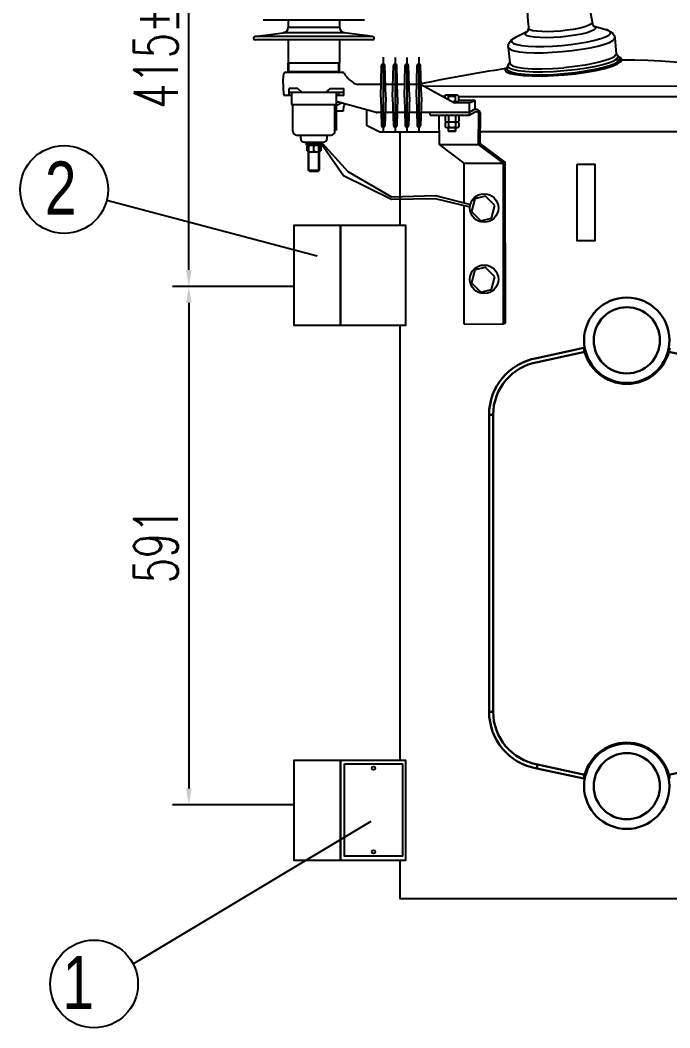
# Model space of a CAD drawing. Header units: millimetres. Extents: x 14764 to 253586, y -11609 to 135872.
# Drawn here: x 248694 to 249286, y 132022 to 132941 of the extents above; entities that cross this region are included whole.
import ezdxf

# ---------------------------------------------------------------- set-up
doc = ezdxf.new("R2010")
doc.units = ezdxf.units.MM
doc.header["$LTSCALE"] = 23.1
doc.header["$PDMODE"] = 3
doc.header["$PDSIZE"] = 1
doc.layers.get('0').update_dxf_attribs({"linetype": 'CONTINUOUS'})
doc.layers.get('Defpoints').update_dxf_attribs({"linetype": 'CONTINUOUS'})
doc.styles.add('DFT', font='simplex.shx', dxfattribs={"width": 0.67, "bigfont": 'dft.shx'})
doc.styles.get("Standard").update_dxf_attribs({"font": 'txt', "width": 0.8})
doc.dimstyles.new('INTE$0', dxfattribs={"dimscale": 5, "dimtxt": 4, "dimasz": 3, "dimexe": 3, "dimexo": 0, "dimgap": 1, "dimtad": 1, "dimdec": 3, "dimdsep": 46, "dimtxsty": 'DFT', "dimcen": 0, "dimclrd": 3, "dimclre": 3, "dimclrt": 6, "dimadec": 0, "dimazin": 0, "dimtfac": 1, "dimtdec": 3, "dimtix": 1, "dimtmove": 1, "dimatfit": 0, "dimfxl": 0, "dimtolj": 1, "dimtzin": 0, "dimarcsym": 0})

# ---------------------------------------------------------------- blocks, each defined once
blk = doc.blocks.new('*D213')
at = {"color": 3, "lineweight": -2, "transparency": 16777216}
for p, q in [((248943.66, 132698.62), (248832.67, 132698.62)), ((248847.67, 132683.62), (248847.67, 132240.82)), ((248943.66, 132225.82), (248832.67, 132225.82))]:
    blk.add_line(p, q, dxfattribs=at)
at = {"color": 3, "transparency": 16777216}
for points in [[(248845.17, 132683.62), (248850.17, 132683.62), (248847.67, 132698.62)], [(248845.17, 132240.82), (248850.17, 132240.82), (248847.67, 132225.82)]]:
    blk.add_solid(points, dxfattribs=at)
at = {"layer": 'Defpoints', "color": 0, "transparency": 16777216}
for p in [(248943.66, 132698.62), (248847.67, 132225.82), (248943.66, 132225.82)]:
    blk.add_point(p, dxfattribs=at)
at = {"color": 6, "transparency": 16777216, "insert": (248817.67, 132462.22), "char_height": 40, "attachment_point": 5, "rotation": 90, "style": 'DFT'}
blk.add_mtext('\\A1;591', dxfattribs=at)
blk = doc.blocks.new('*D214')
at = {"color": 3, "lineweight": -2, "transparency": 16777216}
for p, q in [((249146.13, 133139.77), (248832.67, 133139.77)), ((248847.67, 132713.62), (248847.67, 133124.77)), ((248943.66, 132698.62), (248832.67, 132698.62))]:
    blk.add_line(p, q, dxfattribs=at)
at = {"color": 3, "transparency": 16777216}
for points in [[(248845.17, 133124.77), (248850.17, 133124.77), (248847.67, 133139.77)], [(248845.17, 132713.62), (248850.17, 132713.62), (248847.67, 132698.62)]]:
    blk.add_solid(points, dxfattribs=at)
at = {"layer": 'Defpoints', "color": 0, "transparency": 16777216}
for p in [(248847.67, 133139.77), (249146.13, 133139.77), (248943.66, 132698.62)]:
    blk.add_point(p, dxfattribs=at)
at = {"color": 6, "transparency": 16777216, "insert": (248817.67, 132919.19), "char_height": 40, "attachment_point": 5, "rotation": 90, "style": 'DFT'}
blk.add_mtext('\\A1;415%%P5', dxfattribs=at)

msp = doc.modelspace()

# ---------------------------------------------------------------- linework, layer by layer
at = {"color": 0, "linetype": 'ByBlock', "lineweight": 25, "ltscale": 0.5}
for p, q in [((249007.6648, 132941.4037), (248915.5078, 132941.4037)), ((248938.0863, 132941.4037), (248938.0863, 132934.7636)), ((248938.0863, 132941.4037), (248938.0863, 132934.7636)), ((248985.0863, 132941.4037), (248985.0863, 132934.7636)), ((248985.0863, 132941.4037), (248985.0863, 132934.7636)), ((248907.8877, 132926.3838), (248933.7482, 132929.8378)), ((249015.2849, 132926.3838), (248907.8877, 132926.3838)), ((248989.4244, 132929.8378), (248933.7482, 132929.8378)), ((248985.0863, 132934.7636), (248938.0863, 132934.7636)), ((249015.2849, 132926.3838), (248989.4244, 132929.8378)), ((249015.1648, 132923.3991), (248908.0078, 132923.3991)), ((248938.0863, 132923.3991), (248938.0863, 132902.2056)), ((248985.0863, 132923.3991), (248985.0863, 132902.2056)), ((249024.8363, 132907.7031), (249024.8363, 132840.2154)), ((249057.3363, 132907.7031), (249057.3363, 132839.008)), ((248938.6863, 132902.2056), (248938.0863, 132902.2056)), ((248938.0863, 132894.8056), (248938.0863, 132902.2056)), ((248938.6863, 132894.8056), (248938.6863, 132902.2056)), ((248984.4863, 132902.2056), (248938.6863, 132902.2056)), ((248985.0863, 132902.2056), (248984.4863, 132902.2056)), ((248984.4863, 132894.8056), (248984.4863, 132902.2056)), ((248985.0863, 132894.8056), (248985.0863, 132902.2056)), ((249022.5863, 132871.1059), (249023.3119, 132900.1309)), ((249025.361, 132901.1059), (249024.3116, 132901.1059)), ((249027.0863, 132871.1059), (249026.3607, 132900.1309)), ((249033.3863, 132871.1059), (249034.1119, 132900.1309)), ((249036.161, 132901.1059), (249035.1116, 132901.1059)), ((249035.6363, 132907.2202), (249035.6363, 132839.491)), ((249037.8863, 132871.1059), (249037.1607, 132900.1309)), ((249044.1863, 132871.1059), (249044.9119, 132900.1309)), ((249046.961, 132901.1059), (249045.9116, 132901.1059)), ((249046.4363, 132907.2202), (249046.4363, 132839.9739)), ((249048.6863, 132871.1059), (249047.9607, 132900.1309)), ((249055.0863, 132871.1059), (249055.8119, 132900.1309)), ((249057.861, 132901.1059), (249056.8116, 132901.1059)), ((249059.5863, 132871.1059), (249058.8607, 132900.1309)), ((248933.5863, 132886.6056), (248934.3164, 132892.7244)), ((248988.251, 132893.6056), (248935.3093, 132893.6056)), ((248983.8863, 132894.2056), (248939.2863, 132894.2056)), ((248983.8863, 132893.6056), (248939.2863, 132893.6056)), ((248983.8863, 132893.6056), (248939.2863, 132893.6056)), ((248956.3363, 132894.2056), (248956.3363, 132893.6056)), ((248966.8363, 132893.6056), (248966.8363, 132894.2056)), ((248934.2844, 132873.5523), (248933.5863, 132886.6056)), ((249022.8738, 132882.6059), (249001.566, 132882.6059)), ((249035.6363, 132882.6059), (249026.7988, 132882.6059)), ((249044.4738, 132882.6059), (249037.5988, 132882.6059)), ((249055.3738, 132882.6059), (249048.3988, 132882.6059)), ((249059.2962, 132882.7085), (249089.645, 132866.1059)), ((249430.5616, 132881.0586), (249062.3591, 132881.033)), ((248941.3363, 132872.6056), (248935.283, 132872.6056)), ((248946.8363, 132879.1056), (248939.0863, 132879.1056)), ((248939.0863, 132872.6056), (248939.0863, 132879.1056)), ((248939.0863, 132875.6056), (248988.8882, 132875.6056)), ((248941.3363, 132875.6056), (248941.3363, 132864.6056)), ((248946.8363, 132879.1056), (248950.5863, 132875.6056)), ((248976.3363, 132879.1056), (248972.5863, 132875.6056)), ((248976.3363, 132879.1056), (248988.8882, 132879.1056)), ((248981.8363, 132875.6056), (248981.8363, 132864.6056)), ((248988.8882, 132872.6056), (248981.8363, 132872.6056)), ((248984.0863, 132875.6056), (248984.0863, 132872.6056)), ((248988.8882, 132872.6056), (248988.8882, 132879.1056)), ((249022.5863, 132871.1059), (249023.3093, 132845.0781)), ((249027.0863, 132871.1059), (249026.3633, 132845.0781)), ((249033.3863, 132871.1059), (249034.1093, 132845.0781)), ((249037.8863, 132871.1059), (249037.1633, 132845.0781)), ((249044.1863, 132871.1059), (249044.9093, 132845.0781)), ((249048.6863, 132871.1059), (249047.9633, 132845.0781)), ((249055.0863, 132871.1059), (249055.8093, 132845.0781)), ((249059.5863, 132871.1059), (249058.8633, 132845.0781)), ((249080.8641, 132871.909), (249079.0372, 132871.909)), ((249080.8641, 132872.4771), (249080.8641, 132870.9096)), ((249091.7615, 132873.0981), (249082.4084, 132873.0981)), ((249083.9818, 132872.4771), (249083.9818, 132869.204)), ((249090.2172, 132871.909), (249083.9818, 132871.909)), ((249090.2172, 132872.4771), (249090.2172, 132867.4191)), ((249093.3349, 132872.4771), (249093.3349, 132867.4191)), ((249093.3349, 132871.909), (249455.831, 132871.909)), ((248941.3363, 132864.6056), (248981.8363, 132864.6056)), ((248942.3363, 132840.1056), (248942.3363, 132864.6056)), ((248980.8363, 132840.1056), (248980.8363, 132864.6056)), ((248986.6438, 132865.8014), (248981.7919, 132863.3755)), ((248981.7919, 132863.3755), (248981.7919, 132840.8755)), ((249018.4092, 132857.1758), (248981.8363, 132867.1069)), ((248983.1443, 132866.7517), (248981.8363, 132866.0977)), ((249091.776, 132866.7981), (249088.3796, 132866.7981)), ((249103.0068, 132866.1059), (249089.645, 132866.1059)), ((249103.0068, 132866.1059), (249103.0068, 132857.1059)), ((248988.2351, 132858.2713), (248981.7919, 132858.2713)), ((249009.521, 132859.5893), (249009.521, 132845.584)), ((249022.9746, 132857.1059), (249018.9333, 132857.1059)), ((249033.7752, 132857.1059), (249026.698, 132857.1059)), ((249044.5748, 132857.1059), (249037.4979, 132857.1059)), ((249055.4748, 132857.1059), (249048.2974, 132857.1059)), ((249103.0068, 132857.1059), (249059.1974, 132857.1059)), ((249067.4226, 132854.7105), (249067.4226, 132857.1059)), ((249081.1974, 132854.0895), (249081.1974, 132849.0315)), ((249082.7606, 132854.7105), (249092.1137, 132854.7105)), ((249084.3151, 132854.0895), (249084.3151, 132849.0315)), ((249090.5505, 132854.0895), (249090.5505, 132849.0315)), ((249093.6681, 132854.0895), (249093.6681, 132849.0315)), ((249103.0068, 132857.2905), (249103.0068, 132854.7225)), ((249009.521, 132845.584), (249021.671, 132839.509)), ((249025.3637, 132844.1059), (249024.3089, 132844.1059)), ((249036.1637, 132844.1059), (249035.1089, 132844.1059)), ((249046.9637, 132844.1059), (249045.9089, 132844.1059)), ((249057.8637, 132844.1059), (249056.8089, 132844.1059)), ((249081.2014, 132847.7895), (249081.2014, 132844.2312)), ((249092.1093, 132848.4105), (249082.7562, 132848.4105)), ((249082.7606, 132843.6102), (249092.1137, 132843.6102)), ((249083.8328, 132843.6102), (249083.8328, 132840.5646)), ((249084.3001, 132840.1605), (249084.3001, 132843.6102)), ((249084.3191, 132847.7895), (249084.3191, 132844.2312)), ((249090.5545, 132847.7895), (249090.5545, 132844.2312)), ((249090.5654, 132840.1605), (249090.5654, 132843.6102)), ((249091.0328, 132840.5646), (249091.0328, 132843.6102)), ((249093.6722, 132847.7895), (249093.6722, 132844.2312)), ((248945.8363, 132836.6056), (248977.3363, 132836.6056)), ((248949.5863, 132833.6056), (248949.5863, 132836.6056)), ((248973.5863, 132833.6056), (248973.5863, 132836.6056)), ((249021.671, 132839.509), (249075.9327, 132839.509)), ((249021.671, 132839.509), (249075.9327, 132839.509)), ((249083.8328, 132840.5646), (249084.3001, 132840.1605)), ((249083.8328, 132840.5646), (249091.0328, 132840.5646)), ((249084.3001, 132840.1605), (249090.5654, 132840.1605)), ((249091.0328, 132840.5646), (249090.5654, 132840.1605)), ((249113.3596, 132839.509), (249114.0366, 132839.509)), ((249455.831, 132839.509), (249113.3596, 132839.509)), ((248953.0863, 132830.1056), (248970.0863, 132830.1056)), ((248953.9863, 132829.3456), (248953.9863, 132830.1056)), ((248953.9863, 132830.1056), (248969.1863, 132830.1056)), ((248953.9863, 132829.3456), (248969.1863, 132829.3456)), ((248954.7463, 132828.5856), (248954.7463, 132829.3456)), ((248954.7463, 132827.4456), (248954.7463, 132828.5856)), ((248954.7463, 132828.5856), (248968.4263, 132828.5856)), ((248954.7463, 132827.4456), (248968.4263, 132827.4456)), ((248955.3336, 132822.2871), (248955.3336, 132826.5241)), ((248956.5863, 132804.6056), (248956.5863, 132830.1056)), ((248957.0863, 132804.1056), (248957.0863, 132830.1056)), ((248961.3439, 132827.4456), (248959.975, 132828.5856)), ((248962.5436, 132827.4456), (248961.0551, 132828.5856)), ((248961.5863, 132822.2871), (248961.5863, 132826.5241)), ((248966.0863, 132804.1056), (248966.0863, 132830.1056)), ((248966.5863, 132804.6056), (248966.5863, 132830.1056)), ((248967.839, 132826.5241), (248967.839, 132822.2871)), ((248968.4263, 132827.4456), (248968.4263, 132828.5856)), ((248969.1863, 132829.3456), (248969.1863, 132830.1056)), ((249075.9502, 132828.021), (249111.284, 132828.0334)), ((248957.0852, 132821.3656), (248966.0874, 132821.3656)), ((249098.6502, 132810.8866), (249133.9839, 132810.899)), ((248956.5863, 132804.6056), (248966.5863, 132804.6056)), ((248956.5863, 132804.6056), (248957.5863, 132803.6056)), ((248957.5863, 132803.6056), (248965.5863, 132803.6056)), ((248965.5863, 132803.6056), (248966.5863, 132804.6056)), ((249118.0241, 132780.9629), (249108.3304, 132778.579)), ((249126.4862, 132772.4449), (249118.0241, 132780.9629)), ((249108.3304, 132778.579), (249105.1846, 132766.9917)), ((249123.3403, 132760.8576), (249126.4862, 132772.4449)), ((249105.1846, 132766.9917), (249113.6466, 132758.4736)), ((249113.6466, 132758.4736), (249123.3403, 132760.8576)), ((249118.0241, 132715.9629), (249108.3304, 132713.579)), ((249126.4862, 132707.4449), (249118.0241, 132715.9629)), ((249108.3304, 132713.579), (249105.1846, 132701.9917)), ((249123.3403, 132695.8576), (249126.4862, 132707.4449)), ((249105.1846, 132701.9917), (249113.6466, 132693.4736)), ((249113.6466, 132693.4736), (249123.3403, 132695.8576))]:
    msp.add_line(p, q, dxfattribs=at)
at = {"color": 0, "linetype": 'ByBlock', "lineweight": 25}
for p, q in [((249156.7923, 132939.2938), (249157.0893, 132933.9433)), ((249156.8187, 132939.2926), (249157.1003, 132933.935)), ((249216.2178, 132936.1534), (249227.7364, 132932.8279)), ((249156.1655, 132930.941), (249145.2963, 132925.6153)), ((249156.0525, 132930.8857), (249156.3684, 132931.2575)), ((249156.3745, 132931.2569), (249156.1505, 132930.9716)), ((249156.3684, 132931.2575), (249156.8749, 132932.2881)), ((249156.8749, 132932.2881), (249157.0893, 132933.9433)), ((249157.0979, 132933.9806), (249157.0893, 132933.9433)), ((249138.7469, 132916.7807), (249140.0363, 132902.0421)), ((249235.7204, 132925.2648), (249237.0099, 132910.5262)), ((249236.9765, 132910.9074), (249238.6933, 132909.2303)), ((249238.6933, 132909.2303), (249240.2289, 132907.0773)), ((249241.1216, 132906.991), (249239.8285, 132907.6387)), ((249138.6035, 132900.4736), (249137.4652, 132898.0868)), ((249138.6035, 132900.4736), (249140.003, 132902.4231)), ((248985.821, 132754.4429), (248985.821, 132663.0029)), ((248985.821, 132266.4468), (248985.821, 132175.0068))]:
    msp.add_line(p, q, dxfattribs=at)
at = {"color": 1}
for p, q in [((248772.857, 132777.3381), (248964.6254, 132726.3396)), ((248796.7898, 132080.9227), (249013.9146, 132210.8698))]:
    msp.add_line(p, q, dxfattribs=at)
at = {"linetype": 'Continuous', "lineweight": 30}
for p, q in [((249164.643, 132633.1719), (249207.5738, 132642.5216)), ((249165.2811, 132629.5534), (249208.3792, 132638.9326)), ((249285.1698, 132638.9326), (249328.268, 132629.5534)), ((249121.2672, 132310.7261), (249121.2672, 132581.4787)), ((249121.2672, 132581.4787), (249124.9416, 132581.4787)), ((249124.9416, 132310.7261), (249124.9416, 132581.4787)), ((249121.2672, 132310.7261), (249124.9416, 132310.7261)), ((249164.643, 132259.0328), (249165.2811, 132262.6514)), ((249207.5738, 132249.6832), (249164.643, 132259.0328)), ((249208.3792, 132253.2722), (249165.2811, 132262.6514)), ((249328.268, 132262.6514), (249285.1698, 132253.2722))]:
    msp.add_line(p, q, dxfattribs=at)
at = {"color": 0, "linetype": 'ByBlock', "lineweight": 25}
for points in [[(249156.8187, 132939.2926), (249156.6729, 132946.2729), (249155.9643, 132954.1107)], [(249216.2178, 132936.1534), (249213.1451, 132952.2493), (249212.1716, 132959.1611)], [(249214.667, 132938.9715), (249214.5575, 132938.4131), (249213.3946, 132937.2956), (249211.0295, 132936.14), (249207.5654, 132934.9968), (249203.1539, 132933.916), (249197.9877, 132932.9448), (249192.2926, 132932.1257), (249186.3175, 132931.4944)], [(249216.7608, 132935.9258), (249218.2577, 132934.9215), (249218.3585, 132933.7696), (249217.0587, 132932.5206), (249214.4151, 132931.229), (249210.5432, 132929.9513), (249205.6125, 132928.7433), (249199.8379, 132927.6577), (249193.4722, 132926.7422), (249186.795, 132926.0367)], [(249186.795, 132926.0367), (249180.0965, 132925.5719), (249173.6685, 132925.3682), (249167.7933, 132925.4345), (249162.7277, 132925.768), (249158.6928, 132926.354), (249155.8651, 132927.1669), (249154.3682, 132928.1712), (249154.2674, 132929.3231), (249155.5672, 132930.5721), (249156.1824, 132930.9143)], [(249157.1003, 132933.935), (249156.8826, 132932.2858), (249156.3745, 132931.2569)], [(249186.3175, 132931.4944), (249180.3236, 132931.0785), (249174.5728, 132930.8963), (249169.3164, 132930.9556), (249164.7842, 132931.254), (249161.1743, 132931.7782), (249158.6444, 132932.5056), (249157.3051, 132933.4041), (249157.1003, 132933.935)], [(249187.4661, 132918.366), (249195.7402, 132919.2223), (249203.7105, 132920.3127), (249211.1046, 132921.5997), (249217.6704, 132923.0396), (249223.1848, 132924.5833), (249227.4598, 132926.1783), (249230.3498, 132927.7703), (249231.7564, 132929.305), (249231.6317, 132930.7302), (249229.98, 132931.9974), (249227.7364, 132932.8279)], [(249227.7364, 132932.8279), (249230.1753, 132931.9658), (249232.211, 132930.8659), (249233.9237, 132929.3757), (249235.1579, 132927.4541), (249235.7204, 132925.2648)], [(249138.7469, 132916.7807), (249138.9192, 132919.0288), (249139.8016, 132921.1399), (249141.2308, 132922.9066), (249143.0451, 132924.3434), (249145.2963, 132925.6153)], [(249138.7469, 132916.7807), (249139.0207, 132916.0327), (249140.7966, 132914.6702), (249144.1539, 132913.5241), (249148.9782, 132912.6334), (249155.1052, 132912.0283), (249162.3263, 132911.7296), (249170.3957, 132911.7473), (249179.0384, 132912.0809), (249187.9601, 132912.719)], [(249145.2963, 132925.6153), (249143.231, 132924.4079), (249141.8244, 132922.8731), (249141.9491, 132921.4479), (249143.6008, 132920.1808), (249146.7234, 132919.1148), (249151.2103, 132918.2864), (249156.909, 132917.7236), (249163.6251, 132917.4458), (249171.1303, 132917.4623), (249179.1688, 132917.7725), (249187.4661, 132918.366)], [(249187.9601, 132912.719), (249196.8572, 132913.6398), (249205.4265, 132914.8121), (249213.3763, 132916.1959), (249220.4358, 132917.744), (249226.3648, 132919.4038), (249230.961, 132921.1188), (249234.0683, 132922.8304), (249235.5806, 132924.4805), (249235.7204, 132925.2648)], [(249237.0077, 132910.526), (249236.8202, 132909.6349), (249234.8613, 132907.7525), (249230.8771, 132905.8059), (249225.0419, 132903.8802), (249217.6107, 132902.0596), (249208.9081, 132900.4236), (249199.3147, 132899.0437), (249189.2496, 132897.9803)], [(249235.4825, 132904.7565), (249238.2034, 132906.6229), (249239.0229, 132908.388), (249238.6933, 132909.2303)], [(249137.7646, 132898.7146), (249136.5227, 132897.7568), (249135.9046, 132895.9346), (249137.2727, 132894.2671), (249140.5878, 132892.8379), (249145.719, 132891.703), (249152.4736, 132890.9057), (249160.5803, 132890.4782), (249169.7618, 132890.4361), (249179.6384, 132890.7817), (249189.8167, 132891.4982)], [(249138.6035, 132900.4736), (249138.4252, 132899.5869), (249139.5387, 132897.9909)], [(249140.0385, 132902.0423), (249140.3779, 132901.1973), (249142.6339, 132899.6837), (249146.8956, 132898.4585), (249152.9765, 132897.5753), (249160.611, 132897.0728), (249169.4654, 132896.9728), (249179.1528, 132897.2798), (249189.2496, 132897.9803)], [(249189.4777, 132895.3733), (249199.2756, 132896.3973), (249208.6686, 132897.713), (249217.2951, 132899.2698)], [(249189.8167, 132891.4982), (249200.0004, 132892.5644), (249209.8224, 132893.9461), (249218.8943, 132895.5927), (249226.8269, 132897.4339), (249233.3434, 132899.4044), (249238.179, 132901.4242), (249241.1499, 132903.4149), (249242.1402, 132905.2985), (249241.1216, 132906.991)], [(249217.2951, 132899.2698), (249224.8235, 132901.008), (249230.9647, 132902.8606), (249235.4825, 132904.7565)], [(249217.9868, 132896.6467), (249225.6969, 132898.4376), (249232.0298, 132900.3543), (249236.7286, 132902.3186), (249239.6146, 132904.2545), (249240.5759, 132906.0859), (249240.2218, 132907.0873)], [(249137.4707, 132898.0984), (249137.308, 132896.9832), (249138.6372, 132895.3616), (249141.8585, 132893.9713), (249146.845, 132892.8669), (249153.4098, 132892.0906)], [(249139.5387, 132897.9909), (249142.5424, 132896.6253), (249147.3208, 132895.5427), (249153.6904, 132894.7846)], [(249153.4098, 132892.0906), (249161.2893, 132891.6738), (249170.2141, 132891.6319), (249179.815, 132891.9672), (249189.7147, 132892.6639)], [(249153.6904, 132894.7846), (249161.4062, 132894.3802), (249170.1719, 132894.345), (249179.6506, 132894.6803), (249189.4777, 132895.3733)], [(249189.7147, 132892.6639), (249199.621, 132893.7013), (249209.1688, 132895.0452), (249217.9868, 132896.6467)], [(249040.2506, 132754.4429), (249040.2506, 132839.509)], [(249030.061, 132663.0029), (248943.661, 132663.0029), (248943.661, 132754.4429), (249030.061, 132754.4429)], [(249030.061, 132175.0068), (248943.661, 132175.0068), (248943.661, 132266.4468), (249030.061, 132266.4468)]]:
    msp.add_lwpolyline(points, dxfattribs=at)
at = {"color": 0, "linetype": 'ByBlock', "lineweight": 25, "ltscale": 0.5, "flags": 128}
for points in [[(249108.2842, 132868.208), (249093.3349, 132868.2026)], [(249103.0068, 132866.1059), (249108.2842, 132868.208), (249108.2842, 132860.0056)], [(249098.6502, 132774.8432), (249098.6502, 132810.8866), (249075.9502, 132828.021), (249075.9096, 132854.7105)], [(248968.4263, 132828.5856), (248988.6925, 132799.7369), (249032.1923, 132778.0159), (249072.0802, 132778.7125), (249103.8166, 132771.1839)], [(248969.1863, 132829.3456), (248992.4451, 132803.3104), (249032.3003, 132780.3124), (249072.3919, 132781.5081), (249104.21, 132773.432)], [(249098.6502, 132810.8866), (249133.9839, 132810.899), (249135.9839, 132811.8951)], [(249098.6502, 132664.2461), (249098.6502, 132772.4095)], [(249098.6502, 132664.2461), (249134.2136, 132664.3026), (249136.2136, 132665.2988)]]:
    msp.add_lwpolyline(points, dxfattribs=at)
for points in [[(249067.4226, 132854.7105), (249102.9861, 132854.7105), (249108.4732, 132857.8889, -0.57733801), (249111.4757, 132856.1612), (249111.284, 132828.0334), (249133.9839, 132810.899), (249134.2136, 132664.3026)], [(249136.2136, 132665.2988), (249135.9839, 132811.8951), (249113.2826, 132829.0306), (249113.4774, 132855.5263, 0.5762208), (249106.735, 132859.4213), (249103.0068, 132857.2786)]]:
    msp.add_lwpolyline(points, format="xyb", dxfattribs=at)
at = {"color": 0, "linetype": 'ByBlock', "lineweight": 25}
for points in [[(249201.5506, 132810.0759), (249217.5506, 132810.0759), (249217.5506, 132740.0759), (249201.5506, 132740.0759)], [(248985.821, 132754.4429), (249045.1169, 132754.4429), (249045.1169, 132663.0029), (248985.821, 132663.0029)], [(248985.821, 132266.4468), (249045.1169, 132266.4468), (249045.1169, 132175.0068), (248985.821, 132175.0068)], [(248989.5284, 132263.1662), (249042.2318, 132263.1662), (249042.2318, 132178.9387), (248989.5284, 132178.9387)]]:
    msp.add_lwpolyline(points, close=True, dxfattribs=at)
at = {"color": 0, "linetype": 'ByBlock', "lineweight": 25, "ltscale": 0.5}
for points in [[(249450.2506, 132678.2945), (249450.2506, 132140.0759), (249040.2506, 132140.0759), (249040.2506, 132175.0068)], [(249040.2506, 132266.4468), (249040.2506, 132663.0029)]]:
    msp.add_lwpolyline(points, dxfattribs=at)
at = {"color": 1}
for centre in [(248733.9835, 132786.9344), (248761.2748, 132062.4317)]:
    msp.add_circle(centre, 40.0405, dxfattribs=at)
at = {"color": 0, "linetype": 'ByBlock', "lineweight": 25, "ltscale": 0.5}
for centre in [(249116.7693, 132770.0759), (249116.7693, 132705.0759)]:
    msp.add_circle(centre, 13, dxfattribs=at)
at = {"linetype": 'Continuous', "lineweight": 30}
for centre, radius in [((249246.7745, 132649.4337), 38.9306), ((249246.7745, 132649.4337), 30.1822), ((249246.7745, 132242.771), 38.9306), ((249246.7745, 132242.771), 30.1822)]:
    msp.add_circle(centre, radius, dxfattribs=at)
at = {"color": 0, "linetype": 'ByBlock', "lineweight": 25}
for centre in [(249015.8801, 132259.1662), (249015.8801, 132182.9387)]:
    msp.add_circle(centre, 1.6, dxfattribs=at)
at = {"color": 0, "linetype": 'ByBlock', "lineweight": 25, "ltscale": 0.5}
for centre, radius, start, end in [((248908.0863, 132924.897), 1.5, 97.6074695, 267), ((248933.0863, 132934.7937), 5, 277.6074695, 0), ((248990.0863, 132934.7937), 5, 180, 262.3925305), ((249015.0863, 132924.897), 1.5, 273, 82.3925305), ((249024.3116, 132900.1059), 1, 90, 178.5679038), ((249025.361, 132900.1059), 1, 1.4320962, 90), ((249035.1116, 132900.1059), 1, 90, 178.5679038), ((249036.161, 132900.1059), 1, 1.4320962, 90), ((249045.9116, 132900.1059), 1, 90, 178.5679038), ((249046.961, 132900.1059), 1, 1.4320962, 90), ((249056.8116, 132900.1059), 1, 90, 178.5679038), ((249057.861, 132900.1059), 1, 1.4320962, 90), ((248935.3093, 132892.6056), 1, 90, 173.1782467), ((248939.2863, 132894.8056), 1.2, 180, 270), ((248939.2863, 132894.8056), 0.6, 180, 270), ((248983.8863, 132894.8056), 0.6, 270.0746021, 0), ((248983.8863, 132894.8056), 1.2, 270.0746021, 0), ((248987.8633, 132892.6056), 1, 6.8217533, 90), ((248988.2514, 132892.6056), 1, 30.0203063, 90.0262529), ((249009.8976, 132905.1133), 24, 210.0203063, 249.686723), ((248935.283, 132873.6056), 1, 183.0577517, 270), ((248987.8896, 132873.6056), 1, 270, 356.9422483), ((249082.423, 132870.8311), 2.267, 46.5360998, 133.4638997), ((249087.0995, 132864.9615), 8.1366, 67.4583998, 112.5415998), ((249091.776, 132870.8311), 2.267, 46.5360998, 133.4638997), ((249087.0995, 132874.9347), 8.1366, 278.0170094, 292.54157), ((249091.776, 132869.0651), 2.267, 226.53609, 313.46391), ((249018.9333, 132859.1059), 2, 254.8080692, 270), ((249082.7562, 132852.4435), 2.267, 46.5360998, 133.4638997), ((249087.4328, 132846.5739), 8.1366, 67.4583998, 112.5415998), ((249092.1093, 132852.4435), 2.267, 46.5360998, 133.4638997), ((249024.3089, 132845.1059), 1, 181.5911403, 270), ((249025.3637, 132845.1059), 1, 270, 358.4088597), ((249035.1089, 132845.1059), 1, 181.5911403, 270), ((249036.1637, 132845.1059), 1, 270, 358.4088597), ((249045.9089, 132845.1059), 1, 181.5911403, 270), ((249046.9637, 132845.1059), 1, 270, 358.4088597), ((249056.8089, 132845.1059), 1, 181.5911403, 270), ((249057.8637, 132845.1059), 1, 270, 358.4088597), ((249082.7562, 132850.6776), 2.267, 226.53609, 313.46391), ((249082.7603, 132846.1435), 2.267, 46.5360998, 133.4638997), ((249082.7603, 132845.8773), 2.267, 226.53609, 313.46391), ((249087.4328, 132856.5471), 8.1366, 247.45843, 292.54157), ((249087.4368, 132840.2739), 8.1366, 67.4583998, 112.5415998), ((249087.4368, 132851.7468), 8.1366, 247.45843, 292.54157), ((249092.1093, 132850.6776), 2.267, 226.53609, 313.46391), ((249092.1133, 132846.1435), 2.267, 46.5360998, 133.4638997), ((249092.1133, 132845.8773), 2.267, 226.53609, 313.46391), ((248945.8363, 132840.1056), 3.5, 180, 270), ((248977.3363, 132840.1056), 3.5, 270, 0), ((248953.0863, 132833.6056), 3.5, 180, 270), ((248957.2107, 132825.0817), 2.3673, 93.0377429, 142.4596508), ((248959.7092, 132825.0817), 2.3673, 37.5403492, 86.9622571), ((248963.4634, 132825.0817), 2.3673, 93.0377429, 142.4596508), ((248965.962, 132825.0817), 2.3673, 37.5403492, 86.9622571), ((248970.0863, 132833.6056), 3.5, 270, 0), ((248957.2107, 132823.7295), 2.3673, 217.5403492, 266.9622571), ((248959.7092, 132823.7295), 2.3673, 273.0377429, 322.4596508), ((248963.4634, 132823.7295), 2.3673, 217.5403492, 266.9622571), ((248965.962, 132823.7295), 2.3673, 273.0377429, 322.4596508)]:
    msp.add_arc(centre, radius, start, end, dxfattribs=at)
at = {"linetype": 'Continuous', "lineweight": 30}
for centre, radius, start, end in [((249246.7745, 132649.4337), 39.8055, 190.0022805, 349.99771), ((249173.7579, 132581.4787), 52.4907, 100, 180), ((249173.7579, 132581.4787), 48.8164, 100, 180), ((249173.7579, 132310.7261), 52.4907, 180, 260), ((249173.7579, 132310.7261), 48.8164, 180, 260), ((249246.7745, 132242.771), 39.8055, 10.0022805, 169.99771)]:
    msp.add_arc(centre, radius, start, end, dxfattribs=at)
at = {"color": 0, "linetype": 'ByBlock', "lineweight": 25, "ltscale": 0.5}
for points in [[(249237.4065, 132905.3033), (249238.3312, 132905.314), (249239.2546, 132905.3219), (249240.1777, 132905.3272)], [(249242.1185, 132905.3344), (249305.7278, 132905.4451), (249369.3452, 132893.2517), (249430.0141, 132881.0319)], [(249136.3403, 132897.2193), (249108.9621, 132893.1311), (249081.8751, 132887.9211), (249055.3241, 132882.6059)]]:
    msp.add_open_spline(points, degree=3, dxfattribs=at)
msp.add_open_spline([(248989.6186, 132864.9937), (248989.3152, 132864.3103), (248988.8648, 132862.9705), (248988.4586, 132861.4674), (248988.2345, 132858.2713)], degree=3, knots=[5.45308307, 5.45308307, 5.45308307, 5.45308307, 8.84764279, 12.07868154, 12.07868154, 12.07868154, 12.07868154], dxfattribs=at)

# ---------------------------------------------------------------- texts
at = {"color": 3, "linetype": 'Continuous', "char_height": 48.384, "width": 38.7072, "attachment_point": 3, "line_spacing_factor": 0.9}
for s, insert in [('2', (248745.2449, 132812.5165)), ('1', (248761.2515, 132088.0138))]:
    msp.add_mtext(s, dxfattribs=dict(at, insert=insert))

# ---------------------------------------------------------------- dimensions: what is measured, and where the dimension line sits
for base, p2, text, picture, middle in [((248847.6665, 133139.7672), (249146.1327, 133139.7672), '415%%P5', '*D214', (248817.6665, 132919.1922)), ((248847.6665, 132225.8172), (248943.661, 132225.8172), '591', '*D213', (248817.6665, 132462.2172))]:
    dim = msp.add_linear_dim(base=base, p1=(248943.661, 132698.6172), p2=p2, angle=90, text=text, dimstyle='INTE$0', override={"dimtxt": 8, "dimgap": 2})
    dim.commit()
    dim.dimension.update_dxf_attribs({"geometry": picture, "text_midpoint": middle})

doc.saveas('drawing.dxf')
